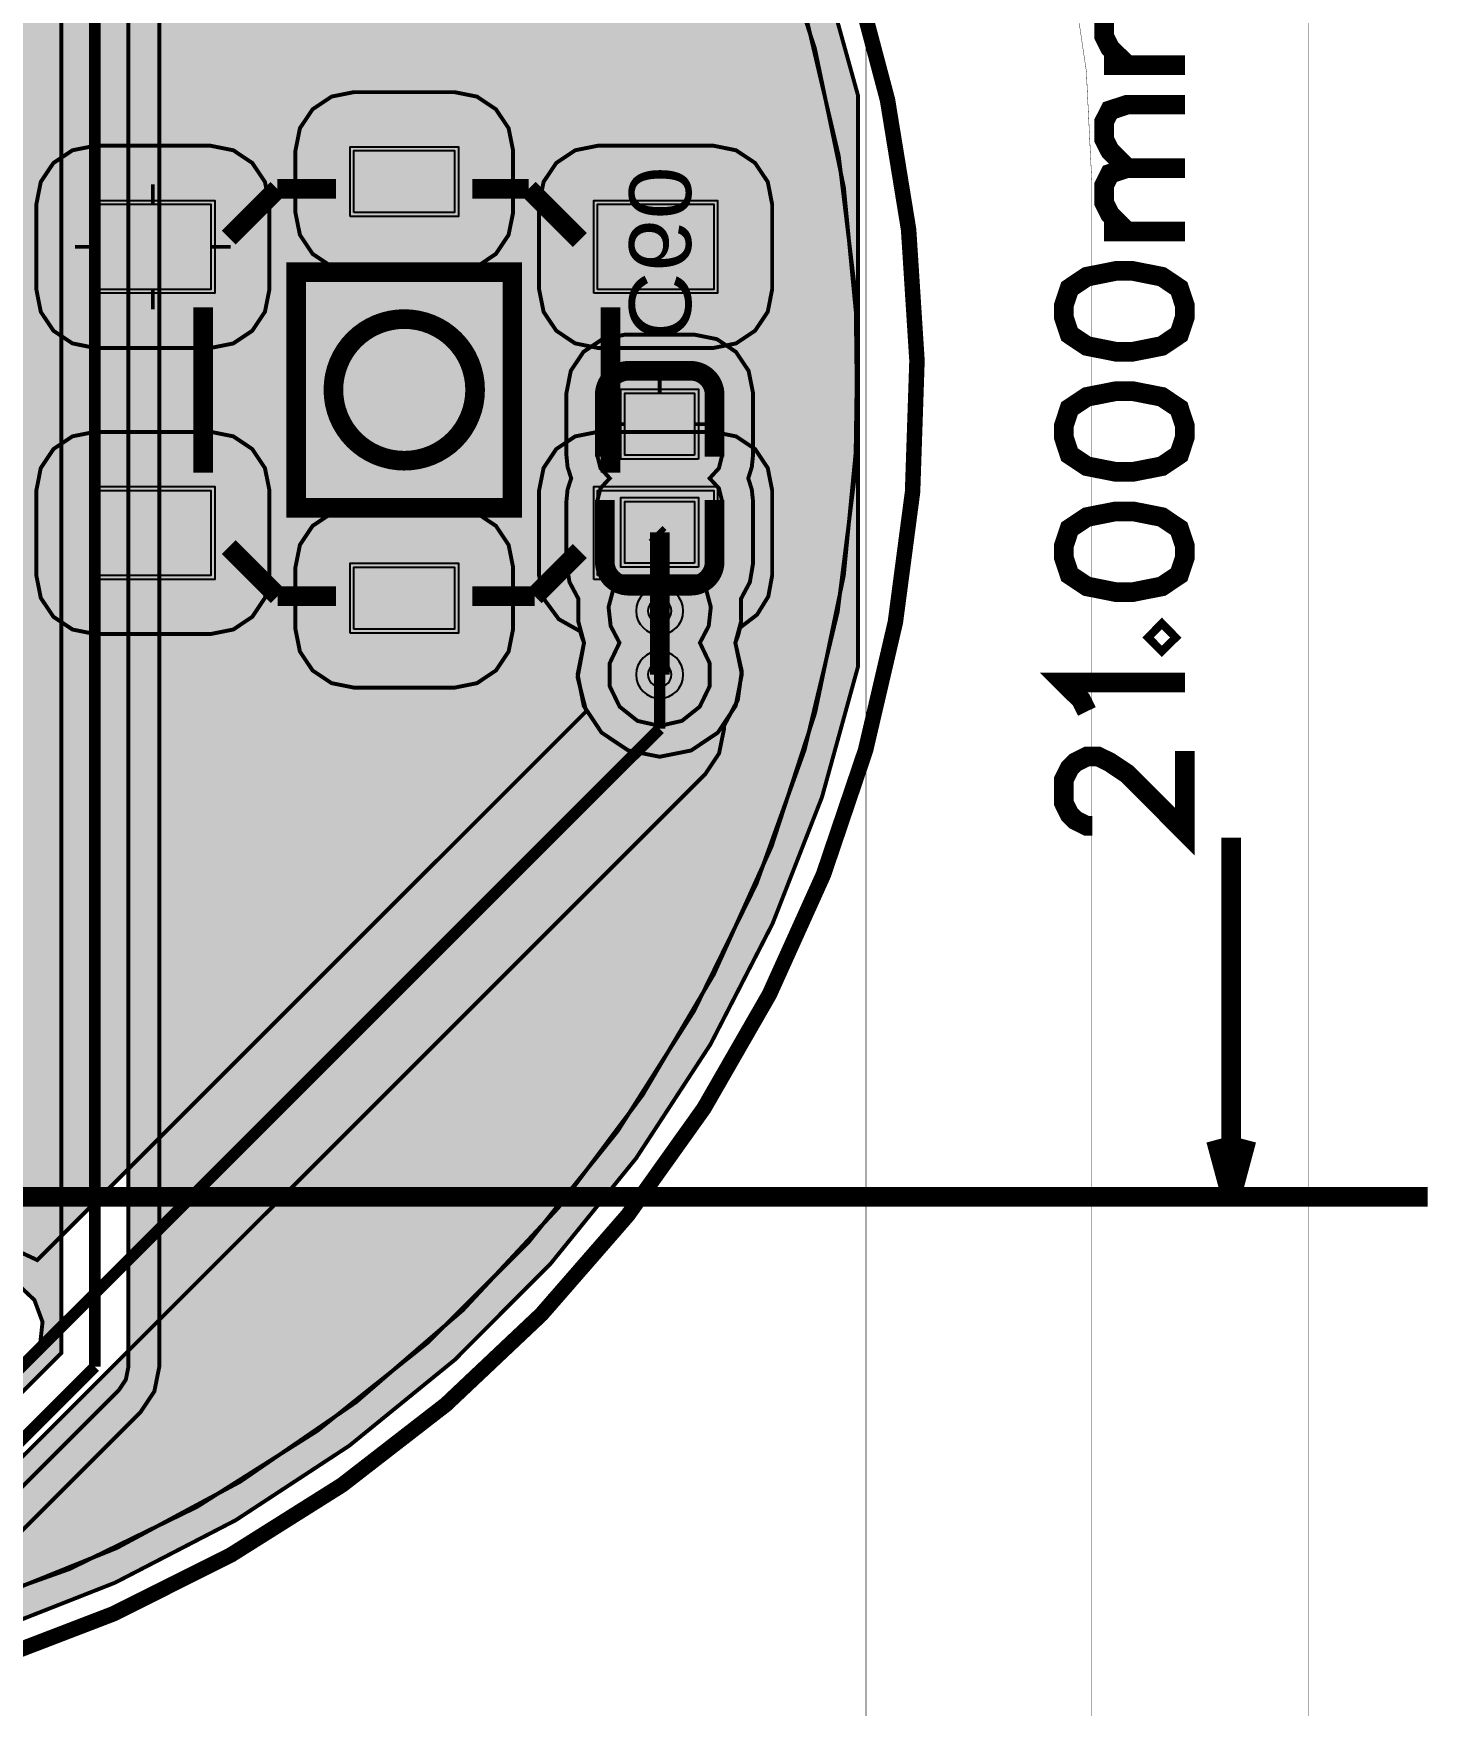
# Model space of a CAD drawing. Header units: millimetres. Extents: x -9 to 41.6, y -83.4 to 3.1.
# Drawn here: x 23.4 to 41.55, y -34.8 to -13.17 of the extents above; entities that cross this region are included whole.
import ezdxf
from ezdxf.enums import TextEntityAlignment as Align

# ---------------------------------------------------------------- set-up
doc = ezdxf.new("R2010")
doc.units = ezdxf.units.MM
doc.header["$MEASUREMENT"] = 0
for name, color, linetype, true_color in [('Board-Outline-Layer', 7, 'Continuous', 0xff00ff), ('Bottom-Layer', 7, 'Continuous', 0x0000ff), ('Bottom-Paste-Mask-Layer', 7, 'Continuous', 0x800000), ('Bottom-Silkscreen-Layer', 7, 'Continuous', 0x66cc33), ('Bottom-Solder-Mask-Layer', 7, 'Continuous', 0xaa00ff), ('Hole-Layer', 7, 'Continuous', 0x222222), ('Multi-Layer', 7, 'Continuous', 0xc0c0c0), ('Top-Layer', 7, 'Continuous', 0xff0000), ('Top-Paste-Mask-Layer', 7, 'Continuous', 0x808080), ('Top-Silkscreen-Layer', 7, 'Continuous', 0xffcc00), ('Top-Solder-Mask-Layer', 7, 'Continuous', 0x800080)]:
    doc.layers.add(name, color=color, linetype=linetype, true_color=true_color)
doc.styles.get("Standard").update_dxf_attribs({"font": 'arial.ttf'})

msp = doc.modelspace()

# ---------------------------------------------------------------- hatches: boundary and pattern name
at = {"layer": 'Bottom-Layer'}
for points in [[(17.283, -78.878), (17.29, -78.949), (17.311, -79.017), (15.852, -79.017), (15.725, -34.67), (15.636, -34.435), (15.415, -34.316), (13.588, -33.966), (11.81, -33.42), (10.102, -32.684), (8.484, -31.767), (6.975, -30.68), (5.593, -29.435), (4.355, -28.048), (3.274, -26.534), (2.364, -24.912), (1.636, -23.2), (1.098, -21.42), (0.756, -19.591), (0.615, -17.737), (0.676, -15.878), (0.939, -14.037), (1.4, -12.235), (2.054, -10.494), (2.893, -8.834), (3.907, -7.275), (5.085, -5.835), (5.333, -5.587), (6.691, -4.369), (8.17, -3.303), (9.755, -2.401), (11.427, -1.673), (13.167, -1.128), (14.956, -0.771), (16.772, -0.607), (18.595, -0.638), (20.405, -0.863), (22.18, -1.28), (23.901, -1.884), (25.547, -2.669), (27.101, -3.624), (28.543, -4.739), (29.859, -6.003), (31.032, -7.399), (32.049, -8.912), (32.9, -10.526), (33.573, -12.22), (34.061, -13.977), (34.061, -21.354), (33.594, -23.047), (32.955, -24.683), (32.152, -26.245), (31.192, -27.716), (30.086, -29.081), (28.846, -30.325), (27.485, -31.434), (26.016, -32.398), (24.457, -33.206), (22.822, -33.85), (21.131, -34.322), (20.929, -34.447), (20.851, -34.671), (20.851, -79.017), (19.522, -79.017), (19.543, -78.949), (19.55, -78.878), (19.55, -78.861), (19.965, -78.861), (20.144, -78.813), (20.275, -78.682), (20.323, -78.503), (20.323, -78.103), (20.317, -78.04), (20.301, -77.978), (20.317, -77.917), (20.323, -77.853), (20.323, -77.453), (20.275, -77.274), (20.144, -77.143), (19.965, -77.095), (19.547, -77.095), (19.547, -35.676), (24.501, -30.721), (24.595, -30.581), (24.628, -30.415), (24.628, -12.192), (24.595, -12.026), (24.501, -11.886), (22.245, -9.629), (22.475, -9.629), (22.757, -9.744), (23.06, -9.721), (23.321, -9.566), (23.485, -9.31), (23.518, -9.008), (23.413, -8.722), (23.191, -8.514), (22.9, -8.427), (22.6, -8.479), (22.355, -8.659), (21.903, -8.659), (21.856, -8.513), (21.752, -8.4), (21.808, -8.078), (21.704, -7.768), (21.464, -7.546), (21.147, -7.465), (20.83, -7.546), (20.59, -7.768), (20.486, -8.078), (20.542, -8.4), (20.49, -8.445), (20.447, -8.498), (20.318, -8.379), (20.147, -8.336), (19.347, -8.336), (19.168, -8.384), (19.037, -8.515), (18.989, -8.694), (18.989, -9.594), (19.037, -9.773), (19.168, -9.904), (19.347, -9.952), (20.147, -9.952), (20.318, -9.909), (20.447, -9.79), (20.576, -9.909), (20.747, -9.952), (21.343, -9.952), (23.762, -12.371), (23.762, -30.236), (20.038, -33.96), (19.899, -33.758), (19.696, -33.62), (19.456, -33.565), (19.214, -33.602), (19.001, -33.724), (18.847, -33.915), (18.847, -33.139), (21.205, -30.78), (21.801, -30.78), (22.042, -30.687), (22.157, -30.457), (22.475, -30.457), (22.757, -30.572), (23.06, -30.549), (23.321, -30.394), (23.485, -30.138), (23.518, -29.836), (23.413, -29.551), (23.191, -29.342), (22.9, -29.255), (22.6, -29.307), (22.355, -29.487), (22.157, -29.487), (22.071, -29.287), (21.885, -29.174), (21.864, -29.066), (21.82, -28.966), (21.758, -28.686), (21.584, -28.458), (21.33, -28.326), (21.044, -28.313), (20.779, -28.421), (20.584, -28.632), (20.497, -28.905), (20.532, -29.189), (20.468, -29.17), (20.401, -29.164), (19.601, -29.164), (19.422, -29.212), (19.291, -29.343), (19.243, -29.522), (19.243, -30.422), (19.291, -30.601), (19.422, -30.732), (19.601, -30.78), (19.98, -30.78), (18.497, -32.264), (18.497, -27.967), (18.464, -27.801), (18.37, -27.66), (11.267, -20.558), (11.263, -20.421), (11.231, -20.287), (11.302, -20.21), (11.348, -20.115), (11.994, -20.115), (12.259, -20.266), (12.564, -20.283), (12.843, -20.161), (13.039, -19.927), (13.109, -19.63), (13.039, -19.333), (12.843, -19.099), (12.564, -18.977), (12.259, -18.994), (11.994, -19.145), (11.364, -19.145), (11.364, -19.108), (11.316, -18.929), (11.185, -18.798), (11.006, -18.75), (10.206, -18.75), (10.035, -18.793), (9.906, -18.912), (9.777, -18.793), (9.606, -18.75), (8.806, -18.75), (8.627, -18.798), (8.496, -18.929), (8.448, -19.108), (8.448, -20.008), (8.496, -20.187), (8.627, -20.318), (8.806, -20.366), (9.606, -20.366), (9.777, -20.323), (9.906, -20.204), (9.94, -20.248), (9.981, -20.287), (9.951, -20.611), (10.079, -20.911), (10.334, -21.114), (10.655, -21.171), (17.63, -28.146), (17.63, -76.327), (17.131, -75.827), (17.131, -32.765), (17.315, -32.504), (17.356, -32.188), (17.245, -31.889), (17.007, -31.676), (16.697, -31.599), (16.388, -31.676), (16.15, -31.889), (16.039, -32.188), (16.08, -32.504), (16.264, -32.765), (16.264, -76.007), (16.297, -76.172), (16.391, -76.313), (17.173, -77.095), (16.865, -77.095), (16.686, -77.143), (16.555, -77.274), (16.507, -77.453), (16.507, -77.853), (16.513, -77.917), (16.529, -77.978), (16.513, -78.04), (16.507, -78.103), (16.507, -78.503), (16.555, -78.682), (16.686, -78.813), (16.865, -78.861), (17.283, -78.861)], [(5.615, -5.869), (6.984, -4.645), (8.48, -3.578), (10.084, -2.683), (11.776, -1.97), (13.537, -1.447), (15.345, -1.121), (17.177, -0.996), (19.013, -1.073), (20.828, -1.352), (22.602, -1.828), (24.313, -2.497), (25.94, -3.351), (27.463, -4.378), (28.863, -5.566), (30.125, -6.901), (31.232, -8.367), (32.171, -9.945), (32.931, -11.618), (33.502, -13.364), (33.877, -15.162), (34.053, -16.99), (34.026, -18.827), (33.797, -20.649), (33.369, -22.436), (32.748, -24.164), (31.939, -25.814), (30.955, -27.364), (29.806, -28.797), (28.506, -30.095), (27.071, -31.242), (25.518, -32.224), (23.868, -33.029), (22.138, -33.648), (24.783, -31.003), (24.963, -30.733), (25.027, -30.415), (25.027, -12.192), (24.963, -11.874), (24.783, -11.604), (23.254, -10.075), (23.628, -9.822), (23.863, -9.436), (23.917, -8.987), (23.779, -8.557), (23.474, -8.223), (23.058, -8.046), (22.607, -8.058), (22.201, -8.257), (22.172, -7.851), (21.993, -7.487), (21.69, -7.216), (21.307, -7.079), (20.901, -7.095), (20.531, -7.264), (20.251, -7.559), (20.103, -7.937), (19.347, -7.937), (19.057, -7.995), (18.812, -8.159), (18.648, -8.405), (18.59, -8.694), (18.59, -9.594), (18.648, -9.884), (18.812, -10.129), (19.057, -10.293), (19.347, -10.351), (20.147, -10.351), (20.3, -10.335), (20.447, -10.289), (20.594, -10.335), (20.747, -10.351), (21.178, -10.351), (23.364, -12.536), (23.364, -28.982), (23.028, -28.869), (22.674, -28.872), (22.34, -28.991), (22.286, -28.941), (22.227, -28.897), (22.221, -28.88), (22.213, -28.863), (22.111, -28.5), (21.888, -28.196), (21.573, -27.989), (21.206, -27.906), (20.833, -27.955), (20.5, -28.132), (20.25, -28.414), (20.114, -28.766), (19.601, -28.766), (19.306, -28.826), (19.057, -28.996), (18.895, -29.25), (18.895, -27.967), (18.832, -27.648), (18.651, -27.379), (11.786, -20.514), (11.858, -20.514), (12.281, -20.679), (12.735, -20.651), (13.136, -20.437), (13.41, -20.074), (13.508, -19.63), (13.41, -19.186), (13.136, -18.823), (12.735, -18.609), (12.281, -18.581), (11.858, -18.746), (11.671, -18.746), (11.502, -18.537), (11.271, -18.399), (11.006, -18.351), (10.206, -18.351), (10.053, -18.367), (9.906, -18.414), (9.759, -18.367), (9.606, -18.351), (8.806, -18.351), (8.516, -18.409), (8.271, -18.573), (8.107, -18.819), (8.049, -19.108), (8.049, -20.008), (8.107, -20.298), (8.271, -20.543), (8.516, -20.707), (8.806, -20.765), (9.576, -20.765), (9.759, -21.149), (10.079, -21.431), (10.485, -21.564), (17.232, -28.311), (17.232, -31.345), (16.889, -31.219), (16.523, -31.215), (16.178, -31.337), (15.895, -31.568), (15.707, -31.881), (15.636, -32.24), (15.691, -32.601), (15.866, -32.922), (15.866, -34.102), (15.681, -33.983), (15.469, -33.921), (13.685, -33.58), (11.949, -33.047), (10.281, -32.328), (8.701, -31.433), (7.227, -30.371), (5.878, -29.156), (4.668, -27.801), (3.612, -26.323), (2.724, -24.739), (2.012, -23.069), (1.486, -21.33), (1.152, -19.545), (1.013, -17.734), (1.072, -15.919), (1.328, -14.121), (1.778, -12.361), (2.416, -10.661), (3.234, -9.04), (4.224, -7.517), (5.373, -6.111)], [(30.29, -19.223), (30.29, -20.023), (30.33, -20.266), (30.446, -20.484), (30.443, -20.772), (30.518, -21.051), (30.435, -21.458), (30.514, -21.866), (30.744, -22.212), (31.089, -22.443), (31.496, -22.525), (31.903, -22.443), (32.248, -22.212), (32.478, -21.866), (32.558, -21.458), (32.474, -21.051), (32.549, -20.772), (32.546, -20.484), (32.662, -20.266), (32.703, -20.023), (32.703, -19.223), (32.687, -19.07), (32.641, -18.923), (32.687, -18.776), (32.703, -18.623), (32.703, -17.823), (32.645, -17.533), (32.481, -17.288), (32.236, -17.124), (31.946, -17.066), (31.046, -17.066), (30.757, -17.124), (30.511, -17.288), (30.347, -17.533), (30.29, -17.823), (30.29, -18.623), (30.305, -18.776), (30.352, -18.923), (30.305, -19.07)], [(30.688, -19.223), (30.688, -20.023), (30.745, -20.218), (30.899, -20.35), (30.835, -20.588), (30.862, -20.833), (30.976, -21.051), (30.849, -21.317), (30.85, -21.612), (30.978, -21.877), (31.209, -22.061), (31.496, -22.126), (31.783, -22.061), (32.014, -21.877), (32.142, -21.612), (32.143, -21.317), (32.016, -21.051), (32.13, -20.833), (32.157, -20.588), (32.093, -20.35), (32.247, -20.218), (32.304, -20.023), (32.304, -19.223), (32.261, -19.052), (32.142, -18.923), (32.261, -18.794), (32.304, -18.623), (32.304, -17.823), (32.256, -17.644), (32.125, -17.513), (31.946, -17.465), (31.046, -17.465), (30.867, -17.513), (30.736, -17.644), (30.688, -17.823), (30.688, -18.623), (30.731, -18.794), (30.85, -18.923), (30.731, -19.052)], [(31.946, -18.623), (31.046, -18.623), (31.046, -17.823), (31.946, -17.823)], [(31.946, -20.023), (31.046, -20.023), (31.046, -19.223), (31.946, -19.223)]]:
    msp.add_hatch(color=256, dxfattribs=at).paths.add_polyline_path(points)
at = {"layer": 'Bottom-Paste-Mask-Layer'}
for points in [[(31.946, -18.623), (31.046, -18.623), (31.046, -17.823), (31.946, -17.823)], [(31.946, -20.023), (31.046, -20.023), (31.046, -19.223), (31.946, -19.223)]]:
    msp.add_hatch(color=256, dxfattribs=at).paths.add_polyline_path(points)
at = {"layer": 'Bottom-Solder-Mask-Layer'}
for points in [[(31.997, -18.674), (30.995, -18.674), (30.995, -17.772), (31.997, -17.772)], [(31.997, -20.074), (30.995, -20.074), (30.995, -19.172), (31.997, -19.172)]]:
    msp.add_hatch(color=256, dxfattribs=at).paths.add_polyline_path(points)
at = {"layer": 'Top-Layer'}
for points in [[(21.043, -33.933), (20.918, -33.973), (20.801, -34.034), (32.084, -22.751), (32.264, -22.481), (32.328, -22.163), (32.328, -22.123), (32.506, -21.791), (32.557, -21.418), (32.474, -21.051), (32.51, -20.955), (32.535, -20.855), (32.755, -20.687), (32.9, -20.452), (32.95, -20.18), (32.95, -19.08), (32.893, -18.791), (32.729, -18.545), (32.483, -18.381), (32.194, -18.323), (30.694, -18.323), (30.404, -18.381), (30.159, -18.545), (29.995, -18.791), (29.937, -19.08), (29.937, -20.18), (30.004, -20.49), (30.192, -20.746), (30.468, -20.902), (30.49, -20.977), (30.518, -21.051), (30.435, -21.497), (30.546, -21.937), (23.449, -29.034), (23.155, -28.897), (22.832, -28.856), (22.513, -28.914), (22.361, -28.762), (22.173, -28.659), (21.956, -28.267), (21.595, -27.999), (21.157, -27.904), (20.718, -27.999), (20.358, -28.267), (20.141, -28.659), (19.884, -28.82), (19.711, -29.07), (19.65, -29.367), (19.65, -30.467), (19.708, -30.757), (19.872, -31.002), (20.117, -31.166), (20.407, -31.224), (21.26, -31.224), (19.31, -33.174), (18.933, -33.291), (18.625, -33.537), (18.429, -33.879), (18.37, -34.269), (18.458, -34.653), (18.68, -34.979), (19.006, -35.201), (19.39, -35.289), (19.78, -35.23), (20.122, -35.034), (20.369, -34.726), (20.486, -34.35), (20.572, -34.263), (20.483, -34.459), (20.453, -34.671), (20.453, -78.619), (16.249, -78.619), (16.124, -34.669), (16.038, -34.321), (15.802, -34.052), (15.469, -33.921), (13.685, -33.58), (11.949, -33.047), (10.281, -32.328), (8.701, -31.433), (7.227, -30.371), (5.878, -29.156), (4.668, -27.801), (3.612, -26.323), (2.724, -24.739), (2.012, -23.069), (1.486, -21.33), (1.152, -19.545), (1.013, -17.734), (1.072, -15.919), (1.328, -14.121), (1.778, -12.361), (2.416, -10.661), (3.234, -9.04), (4.224, -7.517), (5.373, -6.111), (5.615, -5.869), (6.968, -4.658), (8.445, -3.601), (10.028, -2.711), (11.698, -1.998), (13.436, -1.471), (15.221, -1.137), (17.032, -0.998), (18.847, -1.058), (20.645, -1.314), (22.404, -1.765), (24.104, -2.404), (25.725, -3.224), (27.246, -4.216), (28.65, -5.367), (29.921, -6.665), (31.044, -8.093), (32.004, -9.634), (32.791, -11.271), (33.395, -12.983), (33.81, -14.752), (34.029, -16.554), (34.051, -18.37), (33.876, -20.178), (33.505, -21.956), (32.943, -23.683), (32.196, -25.338), (31.273, -26.903), (30.186, -28.357), (28.948, -29.685), (27.572, -30.871), (26.075, -31.899), (24.475, -32.759), (22.791, -33.439), (21.043, -33.933)], [(26.787, -15.486), (26.845, -15.775), (27.009, -16.021), (27.254, -16.185), (27.544, -16.242), (28.844, -16.242), (29.134, -16.185), (29.379, -16.021), (29.543, -15.775), (29.601, -15.486), (29.601, -14.686), (29.543, -14.396), (29.379, -14.151), (29.134, -13.987), (28.844, -13.929), (27.544, -13.929), (27.254, -13.987), (27.009, -14.151), (26.845, -14.396), (26.787, -14.686)], [(23.438, -16.48), (23.495, -16.77), (23.659, -17.015), (23.905, -17.179), (24.194, -17.237), (25.694, -17.237), (25.984, -17.179), (26.229, -17.015), (26.393, -16.77), (26.451, -16.48), (26.451, -15.38), (26.393, -15.09), (26.229, -14.845), (25.984, -14.681), (25.694, -14.623), (24.194, -14.623), (23.905, -14.681), (23.659, -14.845), (23.495, -15.09), (23.438, -15.38)], [(27.544, -15.486), (27.544, -14.686), (28.844, -14.686), (28.844, -15.486)], [(29.937, -16.48), (29.995, -16.77), (30.159, -17.015), (30.404, -17.179), (30.694, -17.237), (32.194, -17.237), (32.483, -17.179), (32.729, -17.015), (32.893, -16.77), (32.95, -16.48), (32.95, -15.38), (32.893, -15.09), (32.729, -14.845), (32.483, -14.681), (32.194, -14.623), (30.694, -14.623), (30.404, -14.681), (30.159, -14.845), (29.995, -15.09), (29.937, -15.38)], [(24.194, -16.48), (24.194, -15.38), (25.694, -15.38), (25.694, -16.48)], [(30.694, -16.48), (30.694, -15.38), (32.194, -15.38), (32.194, -16.48)], [(23.438, -20.18), (23.495, -20.47), (23.659, -20.715), (23.905, -20.879), (24.194, -20.937), (25.694, -20.937), (25.984, -20.879), (26.229, -20.715), (26.393, -20.47), (26.451, -20.18), (26.451, -19.08), (26.393, -18.791), (26.229, -18.545), (25.984, -18.381), (25.694, -18.323), (24.194, -18.323), (23.905, -18.381), (23.659, -18.545), (23.495, -18.791), (23.438, -19.08)], [(24.194, -20.18), (24.194, -19.08), (25.694, -19.08), (25.694, -20.18)], [(30.694, -20.18), (30.694, -19.08), (32.194, -19.08), (32.194, -20.18)], [(26.787, -20.874), (26.845, -21.164), (27.009, -21.409), (27.254, -21.573), (27.544, -21.631), (28.844, -21.631), (29.134, -21.573), (29.379, -21.409), (29.543, -21.164), (29.601, -20.874), (29.601, -20.074), (29.543, -19.785), (29.379, -19.539), (29.134, -19.375), (28.844, -19.318), (27.544, -19.318), (27.254, -19.375), (27.009, -19.539), (26.845, -19.785), (26.787, -20.074)], [(27.544, -20.874), (27.544, -20.074), (28.844, -20.074), (28.844, -20.874)]]:
    msp.add_hatch(color=256, dxfattribs=at).paths.add_polyline_path(points)
at = {"layer": 'Top-Paste-Mask-Layer'}
for points in [[(27.544, -15.486), (27.544, -14.686), (28.844, -14.686), (28.844, -15.486)], [(24.194, -16.48), (24.194, -15.38), (25.694, -15.38), (25.694, -16.48)], [(30.694, -16.48), (30.694, -15.38), (32.194, -15.38), (32.194, -16.48)], [(24.194, -20.18), (24.194, -19.08), (25.694, -19.08), (25.694, -20.18)], [(30.694, -20.18), (30.694, -19.08), (32.194, -19.08), (32.194, -20.18)], [(27.544, -20.874), (27.544, -20.074), (28.844, -20.074), (28.844, -20.874)]]:
    msp.add_hatch(color=256, dxfattribs=at).paths.add_polyline_path(points)
at = {"layer": 'Top-Solder-Mask-Layer'}
for points in [[(27.493, -15.537), (27.493, -14.635), (28.895, -14.635), (28.895, -15.537)], [(24.143, -16.531), (24.143, -15.329), (25.745, -15.329), (25.745, -16.531)], [(30.643, -16.531), (30.643, -15.329), (32.245, -15.329), (32.245, -16.531)], [(24.143, -20.231), (24.143, -19.029), (25.745, -19.029), (25.745, -20.231)], [(30.643, -20.231), (30.643, -19.029), (32.245, -19.029), (32.245, -20.231)], [(27.493, -20.925), (27.493, -20.023), (28.895, -20.023), (28.895, -20.925)]]:
    msp.add_hatch(color=256, dxfattribs=at).paths.add_polyline_path(points)

# ---------------------------------------------------------------- linework, layer by layer
at = {"layer": 'Board-Outline-Layer', "const_width": 0.2}
msp.add_lwpolyline([(21.209, -34.671, 1.331), (5.08, -5.334)], format="xyb", dxfattribs=at)
at = {"layer": 'Bottom-Layer', "const_width": 0.00508}
msp.add_lwpolyline([(-9.017, -73.439), (-9.017, -6.952, -0.414), (0.983, 3.048), (29.878, 3.048, -0.414), (39.878, -6.952), (39.878, -73.439, -0.414), (29.878, -83.439), (0.983, -83.439, -0.414)], format="xyb", close=True, dxfattribs=at)
at = {"layer": 'Bottom-Layer'}
for points, const_width in [([(-0.635, -80.899), (-0.635, 0.381), (34.163, 0.381), (34.163, -80.899)], 0.00508), ([(30.29, -19.223), (30.29, -20.023), (30.33, -20.266), (30.446, -20.484), (30.443, -20.772), (30.518, -21.051), (30.435, -21.458), (30.514, -21.866), (30.744, -22.212), (31.089, -22.443), (31.496, -22.525), (31.903, -22.443), (32.248, -22.212), (32.478, -21.866), (32.558, -21.458), (32.474, -21.051), (32.549, -20.772), (32.546, -20.484), (32.662, -20.266), (32.703, -20.023), (32.703, -19.223), (32.687, -19.07), (32.641, -18.923), (32.687, -18.776), (32.703, -18.623), (32.703, -17.823), (32.645, -17.533), (32.481, -17.288), (32.236, -17.124), (31.946, -17.066), (31.046, -17.066), (30.757, -17.124), (30.511, -17.288), (30.347, -17.533), (30.29, -17.823), (30.29, -18.623), (30.305, -18.776), (30.352, -18.923), (30.305, -19.07)], 0.0508), ([(30.688, -19.223), (30.688, -20.023), (30.745, -20.218), (30.899, -20.35), (30.835, -20.588), (30.862, -20.833), (30.976, -21.051), (30.849, -21.317), (30.85, -21.612), (30.978, -21.877), (31.209, -22.061), (31.496, -22.126), (31.783, -22.061), (32.014, -21.877), (32.142, -21.612), (32.143, -21.317), (32.016, -21.051), (32.13, -20.833), (32.157, -20.588), (32.093, -20.35), (32.247, -20.218), (32.304, -20.023), (32.304, -19.223), (32.261, -19.052), (32.142, -18.923), (32.261, -18.794), (32.304, -18.623), (32.304, -17.823), (32.256, -17.644), (32.125, -17.513), (31.946, -17.465), (31.046, -17.465), (30.867, -17.513), (30.736, -17.644), (30.688, -17.823), (30.688, -18.623), (30.731, -18.794), (30.85, -18.923), (30.731, -19.052)], 0.0508)]:
    msp.add_lwpolyline(points, close=True, dxfattribs=dict(at, const_width=const_width))
for points, const_width in [([(32.931, -11.618), (33.502, -13.364), (33.877, -15.162), (34.053, -16.99), (34.026, -18.827), (33.797, -20.649), (33.369, -22.436), (32.748, -24.164), (31.939, -25.814), (30.955, -27.364), (29.806, -28.797), (28.506, -30.095), (27.071, -31.242), (25.518, -32.224), (23.868, -33.029), (22.138, -33.648), (24.783, -31.003), (24.963, -30.733), (25.027, -30.415), (25.027, -12.192)], 0.0508), ([(19.547, -35.676), (24.501, -30.721), (24.595, -30.581), (24.628, -30.415), (24.628, -12.192)], 0.0508), ([(33.573, -12.22), (34.061, -13.977), (34.061, -21.354), (33.594, -23.047), (32.955, -24.683), (32.152, -26.245), (31.192, -27.716), (30.086, -29.081), (28.846, -30.325), (27.485, -31.434), (26.016, -32.398), (24.457, -33.206), (22.822, -33.85), (21.131, -34.322), (20.929, -34.447), (20.851, -34.671), (20.851, -79.017)], 0.0508), ([(24.195, -12.192), (24.195, -30.415)], 0.15), ([(23.762, -12.371), (23.762, -30.236), (20.038, -33.96)], 0.0508), ([(31.496, -17.826), (31.496, -17.566)], 0.0508), ([(31.496, -17.826), (31.496, -17.566)], 0.0508), ([(31.049, -18.223), (30.79, -18.223)], 0.0508), ([(31.049, -18.223), (30.79, -18.223)], 0.0508), ([(31.944, -18.223), (32.203, -18.223)], 0.0508), ([(31.944, -18.223), (32.203, -18.223)], 0.0508), ([(31.496, -19.623), (31.496, -20.639)], 0.254), ([(31.496, -20.639), (31.496, -21.463)], 0.254), ([(23.321, -30.394), (23.485, -30.138), (23.518, -29.836), (23.413, -29.551), (23.191, -29.342)], 0.0508), ([(24.195, -30.415), (19.114, -35.497)], 0.15)]:
    msp.add_lwpolyline(points, dxfattribs=dict(at, const_width=const_width))
for points in [[(31.946, -18.623), (31.046, -18.623), (31.046, -17.823), (31.946, -17.823)], [(31.946, -20.023), (31.046, -20.023), (31.046, -19.223), (31.946, -19.223)]]:
    msp.add_lwpolyline(points, close=True, dxfattribs=at)
at = {"layer": 'Bottom-Paste-Mask-Layer'}
for points in [[(31.946, -18.623), (31.046, -18.623), (31.046, -17.823), (31.946, -17.823)], [(31.946, -20.023), (31.046, -20.023), (31.046, -19.223), (31.946, -19.223)]]:
    msp.add_lwpolyline(points, close=True, dxfattribs=at)
at = {"layer": 'Bottom-Silkscreen-Layer', "const_width": 0.254}
for points in [[(31.096, -17.533, 0.414), (30.786, -17.843)], [(31.096, -17.533, 0.414), (30.786, -17.843)], [(32.206, -17.843, 0.414), (31.896, -17.533)], [(32.206, -17.843, 0.414), (31.896, -17.533)], [(30.786, -20.003, 0.414), (31.096, -20.313)], [(30.786, -20.003, 0.414), (31.096, -20.313)], [(31.896, -20.313, 0.414), (32.206, -20.003)], [(31.896, -20.313, 0.414), (32.206, -20.003)]]:
    msp.add_lwpolyline(points, format="xyb", dxfattribs=at)
for points in [[(31.896, -17.533), (31.096, -17.533)], [(31.896, -17.533), (31.096, -17.533)], [(30.786, -18.643), (30.786, -17.843)], [(30.786, -18.643), (30.786, -17.843)], [(32.206, -18.643), (32.206, -17.843)], [(32.206, -18.643), (32.206, -17.843)], [(30.786, -19.203), (30.786, -20.003)], [(30.786, -19.203), (30.786, -20.003)], [(32.206, -19.203), (32.206, -20.003)], [(32.206, -19.203), (32.206, -20.003)], [(31.096, -20.313), (31.896, -20.313)], [(31.096, -20.313), (31.896, -20.313)]]:
    msp.add_lwpolyline(points, dxfattribs=at)
at = {"layer": 'Bottom-Solder-Mask-Layer'}
for points in [[(31.997, -18.674), (30.995, -18.674), (30.995, -17.772), (31.997, -17.772)], [(31.997, -20.074), (30.995, -20.074), (30.995, -19.172), (31.997, -19.172)]]:
    msp.add_lwpolyline(points, close=True, dxfattribs=at)
at = {"layer": 'Hole-Layer'}
for points in [[(31.344, -20.639, 1), (31.649, -20.639, 1)], [(31.344, -21.463, 1), (31.649, -21.463, 1)]]:
    msp.add_lwpolyline(points, format="xyb", close=True, dxfattribs=at)
at = {"layer": 'Multi-Layer'}
for points in [[(31.191, -20.639, 1), (31.801, -20.639), (31.801, -20.639, 1), (31.191, -20.639)], [(31.191, -21.463, 1), (31.801, -21.463), (31.801, -21.463, 1), (31.191, -21.463)]]:
    msp.add_lwpolyline(points, format="xyb", dxfattribs=at)
at = {"layer": 'Top-Layer', "const_width": 0.00508}
msp.add_lwpolyline([(-3.81, -65.391), (-3.81, -15.127, -0.414), (11.19, -0.127), (22.084, -0.127, -0.414), (37.084, -15.127), (37.084, -65.391, -0.414), (22.084, -80.391), (11.19, -80.391, -0.414)], format="xyb", close=True, dxfattribs=at)
at = {"layer": 'Top-Layer'}
for points, const_width in [([(33.395, -12.983), (33.81, -14.752), (34.029, -16.554), (34.051, -18.37), (33.876, -20.178), (33.505, -21.956), (32.943, -23.683), (32.196, -25.338), (31.273, -26.903), (30.186, -28.357), (28.948, -29.685), (27.572, -30.871), (26.075, -31.899), (24.475, -32.759), (22.791, -33.439), (21.043, -33.933)], 0.0508), ([(24.944, -15.383), (24.944, -15.123)], 0.0508), ([(24.197, -15.93), (23.938, -15.93)], 0.0508), ([(25.692, -15.93), (25.951, -15.93)], 0.0508), ([(24.944, -16.477), (24.944, -16.737)], 0.0508), ([(20.801, -34.034), (32.084, -22.751), (32.264, -22.481), (32.328, -22.163), (32.328, -22.123), (32.506, -21.791), (32.557, -21.418), (32.474, -21.051), (32.51, -20.955), (32.535, -20.855), (32.755, -20.687), (32.9, -20.452), (32.95, -20.18), (32.95, -19.08), (32.893, -18.791), (32.729, -18.545), (32.483, -18.381), (32.194, -18.323), (30.694, -18.323), (30.404, -18.381), (30.159, -18.545), (29.995, -18.791), (29.937, -19.08), (29.937, -20.18), (30.004, -20.49), (30.192, -20.746), (30.468, -20.902), (30.49, -20.977), (30.518, -21.051), (30.435, -21.497), (30.546, -21.937), (23.449, -29.034), (23.155, -28.897)], 0.0508), ([(31.444, -19.63), (31.496, -19.682)], 0.254), ([(31.496, -19.682), (31.496, -20.639)], 0.254), ([(31.496, -20.639), (31.496, -21.463)], 0.254), ([(31.496, -21.463), (31.496, -22.163)], 0.15), ([(31.496, -22.163), (19.431, -34.228)], 0.15)]:
    msp.add_lwpolyline(points, dxfattribs=dict(at, const_width=const_width))
at = {"layer": 'Top-Layer', "const_width": 0.0508}
for points in [[(26.787, -15.486), (26.845, -15.775), (27.009, -16.021), (27.254, -16.185), (27.544, -16.242), (28.844, -16.242), (29.134, -16.185), (29.379, -16.021), (29.543, -15.775), (29.601, -15.486), (29.601, -14.686), (29.543, -14.396), (29.379, -14.151), (29.134, -13.987), (28.844, -13.929), (27.544, -13.929), (27.254, -13.987), (27.009, -14.151), (26.845, -14.396), (26.787, -14.686)], [(23.438, -16.48), (23.495, -16.77), (23.659, -17.015), (23.905, -17.179), (24.194, -17.237), (25.694, -17.237), (25.984, -17.179), (26.229, -17.015), (26.393, -16.77), (26.451, -16.48), (26.451, -15.38), (26.393, -15.09), (26.229, -14.845), (25.984, -14.681), (25.694, -14.623), (24.194, -14.623), (23.905, -14.681), (23.659, -14.845), (23.495, -15.09), (23.438, -15.38)], [(29.937, -16.48), (29.995, -16.77), (30.159, -17.015), (30.404, -17.179), (30.694, -17.237), (32.194, -17.237), (32.483, -17.179), (32.729, -17.015), (32.893, -16.77), (32.95, -16.48), (32.95, -15.38), (32.893, -15.09), (32.729, -14.845), (32.483, -14.681), (32.194, -14.623), (30.694, -14.623), (30.404, -14.681), (30.159, -14.845), (29.995, -15.09), (29.937, -15.38)], [(23.438, -20.18), (23.495, -20.47), (23.659, -20.715), (23.905, -20.879), (24.194, -20.937), (25.694, -20.937), (25.984, -20.879), (26.229, -20.715), (26.393, -20.47), (26.451, -20.18), (26.451, -19.08), (26.393, -18.791), (26.229, -18.545), (25.984, -18.381), (25.694, -18.323), (24.194, -18.323), (23.905, -18.381), (23.659, -18.545), (23.495, -18.791), (23.438, -19.08)], [(26.787, -20.874), (26.845, -21.164), (27.009, -21.409), (27.254, -21.573), (27.544, -21.631), (28.844, -21.631), (29.134, -21.573), (29.379, -21.409), (29.543, -21.164), (29.601, -20.874), (29.601, -20.074), (29.543, -19.785), (29.379, -19.539), (29.134, -19.375), (28.844, -19.318), (27.544, -19.318), (27.254, -19.375), (27.009, -19.539), (26.845, -19.785), (26.787, -20.074)]]:
    msp.add_lwpolyline(points, close=True, dxfattribs=at)
at = {"layer": 'Top-Layer'}
for points in [[(27.544, -15.486), (27.544, -14.686), (28.844, -14.686), (28.844, -15.486)], [(24.194, -16.48), (24.194, -15.38), (25.694, -15.38), (25.694, -16.48)], [(30.694, -16.48), (30.694, -15.38), (32.194, -15.38), (32.194, -16.48)], [(24.194, -20.18), (24.194, -19.08), (25.694, -19.08), (25.694, -20.18)], [(30.694, -20.18), (30.694, -19.08), (32.194, -19.08), (32.194, -20.18)], [(27.544, -20.874), (27.544, -20.074), (28.844, -20.074), (28.844, -20.874)]]:
    msp.add_lwpolyline(points, close=True, dxfattribs=at)
at = {"layer": 'Top-Paste-Mask-Layer'}
for points in [[(27.544, -15.486), (27.544, -14.686), (28.844, -14.686), (28.844, -15.486)], [(24.194, -16.48), (24.194, -15.38), (25.694, -15.38), (25.694, -16.48)], [(30.694, -16.48), (30.694, -15.38), (32.194, -15.38), (32.194, -16.48)], [(24.194, -20.18), (24.194, -19.08), (25.694, -19.08), (25.694, -20.18)], [(30.694, -20.18), (30.694, -19.08), (32.194, -19.08), (32.194, -20.18)], [(27.544, -20.874), (27.544, -20.074), (28.844, -20.074), (28.844, -20.874)]]:
    msp.add_lwpolyline(points, close=True, dxfattribs=at)
at = {"layer": 'Top-Silkscreen-Layer', "const_width": 0.254}
for points in [[(37.541, -13.58), (37.317, -13.357), (37.241, -13.207), (37.241, -12.983), (37.317, -12.833), (37.541, -12.76), (38.285, -12.76)], [(37.241, -13.58), (38.285, -13.58)], [(37.541, -14.911), (37.317, -14.688), (37.241, -14.538), (37.241, -14.314), (37.317, -14.164), (37.541, -14.091), (38.285, -14.091)], [(37.541, -15.732), (37.317, -15.508), (37.241, -15.358), (37.241, -15.135), (37.317, -14.985), (37.541, -14.911), (38.285, -14.911)], [(26.555, -15.18), (25.924, -15.81)], [(26.555, -15.18), (25.924, -15.81)], [(26.555, -15.18), (27.313, -15.18)], [(26.555, -15.18), (27.313, -15.18)], [(29.075, -15.18), (29.802, -15.18)], [(29.075, -15.18), (29.802, -15.18)], [(29.802, -15.18), (30.464, -15.841)], [(29.802, -15.18), (30.464, -15.841)], [(37.241, -15.732), (38.285, -15.732)], [(25.594, -16.711), (25.594, -18.849)], [(25.594, -16.711), (25.594, -18.849)], [(30.861, -18.849), (30.861, -16.711)], [(30.861, -18.849), (30.861, -16.711)], [(26.559, -20.447), (25.924, -19.812)], [(26.559, -20.447), (25.924, -19.812)], [(29.88, -20.447), (30.464, -19.863)], [(29.88, -20.447), (30.464, -19.863)], [(26.559, -20.447), (27.313, -20.447)], [(26.559, -20.447), (27.313, -20.447)], [(29.075, -20.447), (29.88, -20.447)], [(29.075, -20.447), (29.88, -20.447)], [(37.018, -21.939), (36.944, -21.789), (36.72, -21.566), (38.285, -21.566)], [(37.091, -23.42), (37.018, -23.42), (36.868, -23.344), (36.794, -23.27), (36.72, -23.12), (36.72, -22.823), (36.794, -22.673), (36.868, -22.597), (37.018, -22.523), (37.167, -22.523), (37.317, -22.597), (37.541, -22.747), (38.285, -23.494), (38.285, -22.45)], [(38.885, -23.57), (38.885, -28.217)], [(38.885, -28.217), (38.687, -27.481)], [(38.885, -28.217), (39.082, -27.481)], [(17.675, -28.217), (41.425, -28.217)]]:
    msp.add_lwpolyline(points, dxfattribs=at)
for points in [[(26.797, -16.256), (29.591, -16.256), (29.591, -19.304), (26.797, -19.304)], [(26.797, -16.256), (29.591, -16.256), (29.591, -19.304), (26.797, -19.304)], [(36.72, -16.839), (36.794, -17.062), (37.018, -17.212), (37.391, -17.286), (37.615, -17.286), (37.988, -17.212), (38.211, -17.062), (38.285, -16.839), (38.285, -16.689), (38.211, -16.466), (37.988, -16.316), (37.615, -16.242), (37.391, -16.242), (37.018, -16.316), (36.794, -16.466), (36.72, -16.689)], [(36.72, -18.393), (36.794, -18.617), (37.018, -18.767), (37.391, -18.84), (37.615, -18.84), (37.988, -18.767), (38.211, -18.617), (38.285, -18.393), (38.285, -18.244), (38.211, -18.02), (37.988, -17.87), (37.615, -17.797), (37.391, -17.797), (37.018, -17.87), (36.794, -18.02), (36.72, -18.244)], [(36.72, -19.948), (36.794, -20.171), (37.018, -20.321), (37.391, -20.395), (37.615, -20.395), (37.988, -20.321), (38.211, -20.171), (38.285, -19.948), (38.285, -19.798), (38.211, -19.575), (37.988, -19.425), (37.615, -19.351), (37.391, -19.351), (37.018, -19.425), (36.794, -19.575), (36.72, -19.798)], [(37.914, -20.982), (37.988, -21.055), (38.062, -20.982), (37.988, -20.906)]]:
    msp.add_lwpolyline(points, close=True, dxfattribs=at)
msp.add_lwpolyline([(27.278, -17.78, 1), (29.11, -17.78), (29.11, -17.78, 1), (27.278, -17.78)], format="xyb", dxfattribs=at)
msp.add_lwpolyline([(27.278, -17.78, 1), (29.11, -17.78), (29.11, -17.78, 1), (27.278, -17.78)], format="xyb", dxfattribs=at)
at = {"layer": 'Top-Solder-Mask-Layer'}
for points in [[(27.493, -15.537), (27.493, -14.635), (28.895, -14.635), (28.895, -15.537)], [(24.143, -16.531), (24.143, -15.329), (25.745, -15.329), (25.745, -16.531)], [(30.643, -16.531), (30.643, -15.329), (32.245, -15.329), (32.245, -16.531)], [(24.143, -20.231), (24.143, -19.029), (25.745, -19.029), (25.745, -20.231)], [(30.643, -20.231), (30.643, -19.029), (32.245, -19.029), (32.245, -20.231)], [(27.493, -20.925), (27.493, -20.023), (28.895, -20.023), (28.895, -20.925)]]:
    msp.add_lwpolyline(points, close=True, dxfattribs=at)

# ---------------------------------------------------------------- texts
at = {"layer": 'Bottom-Silkscreen-Layer', "text_generation_flag": 2, "width": 1.1}
msp.add_text('C60', height=0.8001, rotation=630, dxfattribs=at).set_placement((30.861, -17.145), align=Align.BOTTOM_LEFT)

doc.saveas('drawing.dxf')
